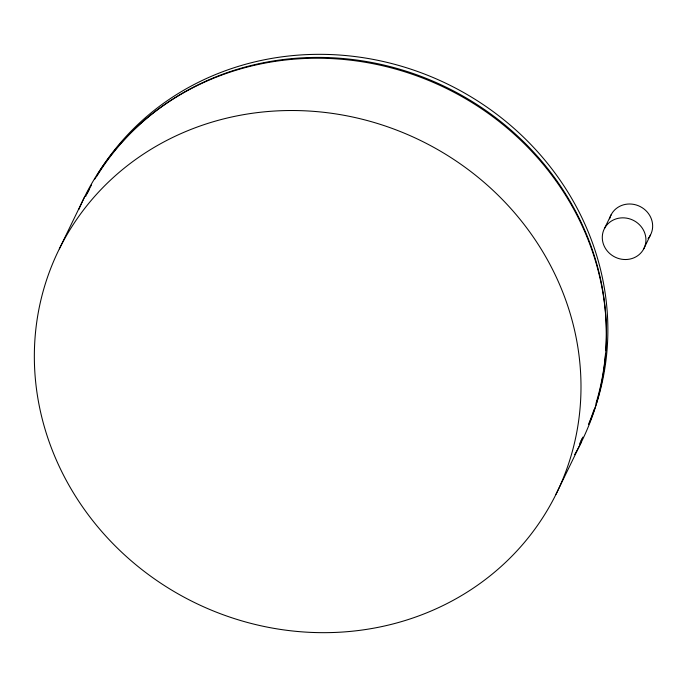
<?xml version="1.0" encoding="UTF-8"?>
<svg xmlns="http://www.w3.org/2000/svg" width="687" height="687" viewBox="0 0 687 687"><rect width="100%" height="100%" fill="white"/><g stroke="black" fill="none" stroke-linecap="round" stroke-linejoin="round"><path stroke-width="1.03" d="M59.357 248.866L84.75 196.576M604.431 228.599L611.147 214.756M643.796 248.763A22.113 20.533 25.9 0 0 622.431 217.839A22.113 20.533 25.9 0 0 606.106 249.441A22.113 20.533 25.9 0 0 643.796 248.763L650.512 234.92M555.981 494.331A276.99 257.178 25.9 0 0 282.426 110.667A276.99 257.178 25.9 0 0 84.604 509.788A276.99 257.178 25.9 0 0 555.981 494.331L581.374 442.033M78.79 209.552A276.99 257.178 25.9 0 1 447.28 88.872A276.99 257.178 25.9 0 1 574.65 454.639M85.609 196.534A276.226 256.474 25.9 0 1 89.465 188.994M96.274 177.074A276.226 256.474 25.9 0 1 411.779 73.054A276.226 256.474 25.9 0 1 605.754 350.473M605.505 353.625A276.226 256.474 25.9 0 1 595.981 403.449M594.049 409.529A276.226 256.474 25.9 0 1 588.519 424.463M582.928 437.087A276.226 256.474 25.9 0 1 579.622 443.733M582.087 438.77A276.226 256.474 25.9 0 1 581.116 440.659M87.103 193.459A276.226 256.474 25.9 0 1 91.457 184.992M94.54 179.453A276.226 256.474 25.9 0 1 95.596 177.624M97.219 174.902A276.226 256.474 25.9 0 1 451.488 86.038A276.226 256.474 25.9 0 1 589.206 423.347M609.592 218.861A22.113 20.533 25.9 0 1 640.258 206.598A22.113 20.533 25.9 0 1 648.064 238.569"/></g></svg>
